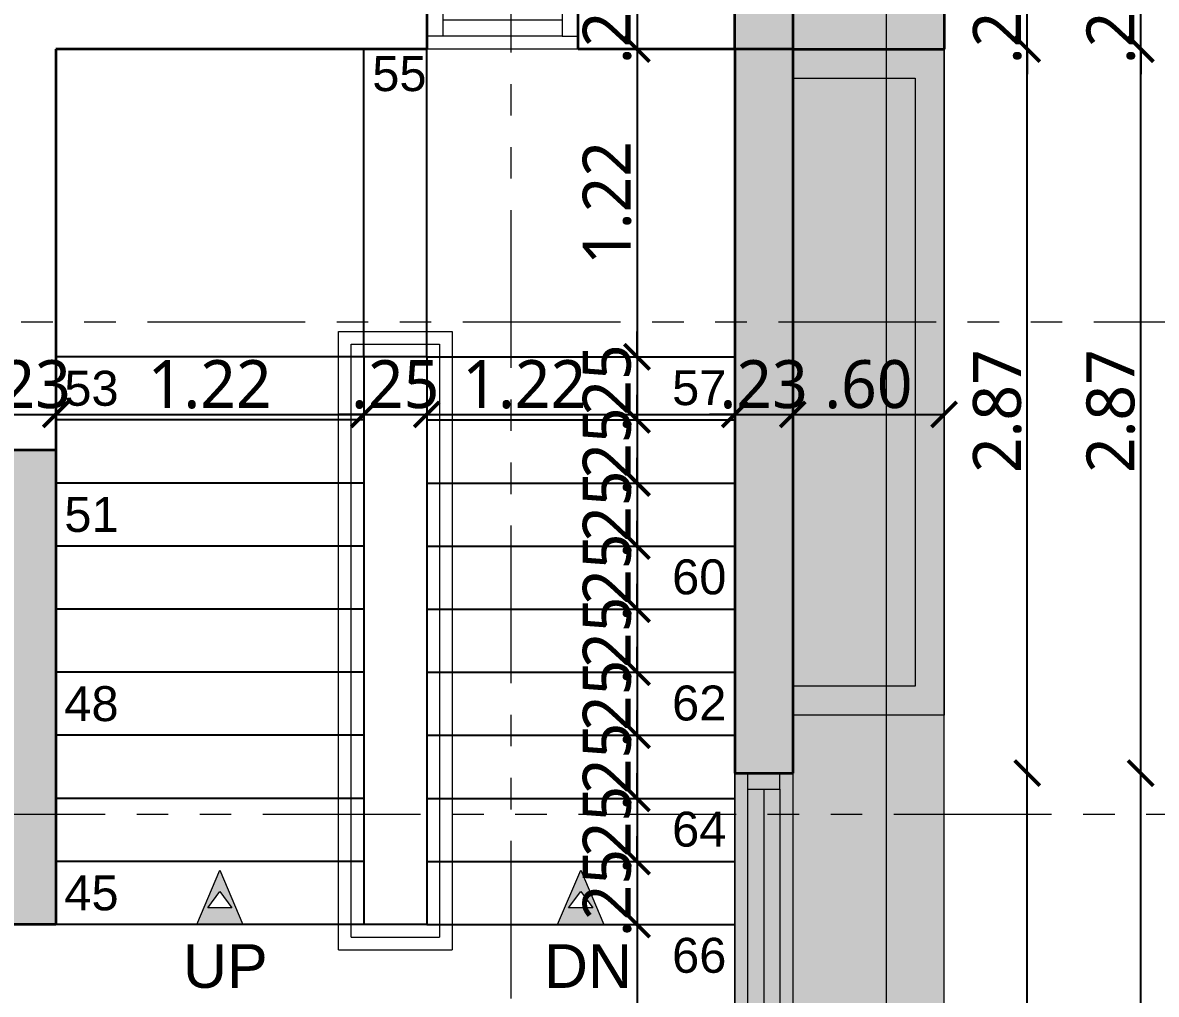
# Model space of a CAD drawing. Extents: x 2450 to 2649, y -7 to 131.
# Drawn here: x 2469.999 to 2474.491, y 62.703 to 66.554 of the extents above; entities that cross this region are included whole.
import ezdxf

# ---------------------------------------------------------------- set-up
doc = ezdxf.new("R2010")
doc.units = 0
doc.header["$MEASUREMENT"] = 0
doc.header["$PDMODE"] = 34
doc.linetypes.add('HIDDEN', pattern=[0.375, 0.25, -0.125])
doc.linetypes.add('PHANTOM2', pattern=[1.25, 0.625, -0.125, 0.125, -0.125, 0.125, -0.125])
for name, color, linetype, lineweight in [('COLUMN', 5, 'Continuous', 35), ('DOOR-WINDOW', 35, 'Continuous', 13), ('DROP', 35, 'Continuous', 13), ('SECTION LINE', 3, 'PHANTOM2', 5), ('stair', 154, 'Continuous', 25), ('terrace-1', 181, 'Continuous', 18), ('TEXT(ROOM)', 240, 'Continuous', 15), ('TEXT-1', 7, 'Continuous', 9), ('WALL', 30, 'Continuous', 35), ('WINDOW-LINE', 25, 'Continuous', 9)]:
    doc.layers.add(name, color=color, linetype=linetype, lineweight=lineweight)
for name, color, linetype, lineweight, true_color in [('COLUMN FILLING', 7, 'Continuous', 9, 0xc0bba0), ('COULMN HATCH', 7, 'Continuous', 13, 0xadadad), ('HEATCH LINTELLVL', 7, 'Continuous', 9, 0xcb95cb), ('R.C.C PROJATION', 7, 'HIDDEN', 13, 0xa32900), ('RAILING', 7, 'Continuous', 5, 0x994d00), ('WORKING DIM', 7, 'Continuous', 15, 0x292929)]:
    doc.layers.add(name, color=color, linetype=linetype, lineweight=lineweight, true_color=true_color)
doc.styles.add('ARIAL', font='arial.ttf')
doc.styles.get("Standard").update_dxf_attribs({"font": 'malgunsl.ttf'})
doc.dimstyles.new('R07', dxfattribs={"dimtxt": 0.19, "dimasz": 0.1, "dimexe": 0.18, "dimexo": 0.0625, "dimgap": 0.02, "dimtad": 1, "dimzin": 4, "dimdsep": 46, "dimtxsty": 'Standard', "dimblk": 'ARCHTICK', "dimcen": 0, "dimse1": 1, "dimse2": 1, "dimclrd": 256, "dimclre": 48, "dimclrt": 256, "dimadec": 0, "dimazin": 0, "dimtm": 1e-09, "dimtfac": 1, "dimtix": 1, "dimtmove": 1, "dimatfit": 3, "dimfxl": 0.18, "dimtolj": 1, "dimtzin": 0, "dimlwe": 15, "dimarcsym": 0})

# ---------------------------------------------------------------- blocks, each defined once
blk = doc.blocks.new('*U41')
at = {"layer": 'WINDOW-LINE'}
for p, q in [((175536.9, -38801.97), (175536.9, -38704.14)), ((175545.9, -38801.97), (175545.9, -38704.14))]:
    blk.add_line(p, q, dxfattribs=at)
at = {"layer": 'WINDOW-LINE', "color": 35, "true_color": 0x9d754d}
for p, q in [((175538.9, -38799.47), (175538.9, -38706.64)), ((175543.9, -38799.47), (175543.9, -38706.64))]:
    blk.add_line(p, q, dxfattribs=at)
at = {"layer": 'WINDOW-LINE', "color": 4, "true_color": 0x24ffff}
blk.add_line((175541.4, -38799.47), (175541.4, -38706.64), dxfattribs=at)
at = {"layer": 'WINDOW-LINE'}
for points in [[(175536.9, -38704.14), (175545.9, -38704.14), (175545.9, -38704.14), (175536.9, -38704.14)], [(175536.9, -38801.97), (175545.9, -38801.97), (175545.9, -38801.97), (175536.9, -38801.97)]]:
    blk.add_lwpolyline(points, close=True, dxfattribs=at)
at = {"layer": 'WINDOW-LINE', "color": 35, "true_color": 0x9d754d}
for points in [[(175538.9, -38704.14), (175543.9, -38704.14), (175543.9, -38706.64), (175538.9, -38706.64)], [(175538.9, -38801.97), (175543.9, -38801.97), (175543.9, -38799.47), (175538.9, -38799.47)]]:
    blk.add_lwpolyline(points, close=True, dxfattribs=at)
blk = doc.blocks.new('EEDFGHBT')
at = {"layer": 'TEXT(ROOM)', "true_color": 0xc7c8ca}
h = blk.add_hatch(color=9, dxfattribs=at)
h.dxf.hatch_style = 1
h.paths.add_polyline_path([(891.3597, 423.2148), (891.3119, 423.1489), (891.4075, 423.1489)], flags=16)
h.paths.add_polyline_path([(891.3597, 423.2988), (891.2682, 423.0833), (891.4512, 423.0833)])
at = {"layer": 'TEXT(ROOM)', "flags": 128}
for points in [[(891.3597, 423.2988), (891.2682, 423.0833), (891.4512, 423.0833)], [(891.3597, 423.2148), (891.3119, 423.1489), (891.4075, 423.1489)]]:
    blk.add_lwpolyline(points, close=True, dxfattribs=at)
blk = doc.blocks.new('*U29')
at = {"layer": 'WINDOW-LINE'}
for p, q in [((175536.9, -38809.01), (175536.9, -38785.53)), ((175545.9, -38809.01), (175545.9, -38785.53))]:
    blk.add_line(p, q, dxfattribs=at)
at = {"layer": 'WINDOW-LINE', "color": 35, "true_color": 0x9d754d}
for p, q in [((175538.9, -38806.51), (175538.9, -38788.03)), ((175543.9, -38806.51), (175543.9, -38788.03))]:
    blk.add_line(p, q, dxfattribs=at)
at = {"layer": 'WINDOW-LINE', "color": 4, "true_color": 0x24ffff}
blk.add_line((175541.4, -38806.51), (175541.4, -38788.03), dxfattribs=at)
at = {"layer": 'WINDOW-LINE'}
for points in [[(175536.9, -38785.53), (175545.9, -38785.53), (175545.9, -38785.53), (175536.9, -38785.53)], [(175536.9, -38809.01), (175545.9, -38809.01), (175545.9, -38809.01), (175536.9, -38809.01)]]:
    blk.add_lwpolyline(points, close=True, dxfattribs=at)
at = {"layer": 'WINDOW-LINE', "color": 35, "true_color": 0x9d754d}
for points in [[(175538.9, -38785.53), (175543.9, -38785.53), (175543.9, -38788.03), (175538.9, -38788.03)], [(175538.9, -38809.01), (175543.9, -38809.01), (175543.9, -38806.51), (175538.9, -38806.51)]]:
    blk.add_lwpolyline(points, close=True, dxfattribs=at)
blk = doc.blocks.new('_ArchTick')
at = {"color": 0, "linetype": 'ByBlock', "const_width": 0.15}
blk.add_lwpolyline([(-0.5, -0.5), (0.5, 0.5)], dxfattribs=at)
blk = doc.blocks.new('*D3901')
at = {"layer": 'DEFPOINTS', "color": 0, "transparency": 16777216}
for p in [(2473.2351, 63.5796), (2473.9793, 63.5796), (2472.9351, 61.0796)]:
    blk.add_point(p, dxfattribs=at)
at = {"layer": 'WORKING DIM', "lineweight": -2, "transparency": 16777216}
blk.add_line((2473.9793, 61.0796), (2473.9793, 63.5796), dxfattribs=at)
at = {"layer": 'WORKING DIM', "lineweight": -2, "transparency": 16777216, "xscale": 0.1, "yscale": 0.1, "zscale": 0.1}
for p, rotation in [((2473.9793, 63.5796), 90), ((2473.9793, 61.0796), 270)]:
    blk.add_blockref('_ArchTick', p, dxfattribs=dict(at, rotation=rotation))
at = {"layer": 'WORKING DIM', "transparency": 16777216, "insert": (2473.861, 62.3296), "char_height": 0.19, "attachment_point": 5, "rotation": 90}
blk.add_mtext('\\A1;2.50', dxfattribs=at)
blk = doc.blocks.new('*D3902')
at = {"layer": 'DEFPOINTS', "color": 0, "transparency": 16777216}
for p in [(2473.3501, 66.4496), (2473.9793, 66.4496), (2473.0501, 63.5796)]:
    blk.add_point(p, dxfattribs=at)
at = {"layer": 'WORKING DIM', "lineweight": -2, "transparency": 16777216}
blk.add_line((2473.9793, 63.5796), (2473.9793, 66.4496), dxfattribs=at)
at = {"layer": 'WORKING DIM', "lineweight": -2, "transparency": 16777216, "xscale": 0.1, "yscale": 0.1, "zscale": 0.1}
for p, rotation in [((2473.9793, 66.4496), 90), ((2473.9793, 63.5796), 270)]:
    blk.add_blockref('_ArchTick', p, dxfattribs=dict(at, rotation=rotation))
at = {"layer": 'WORKING DIM', "transparency": 16777216, "insert": (2473.861, 65.0146), "char_height": 0.19, "attachment_point": 5, "rotation": 90}
blk.add_mtext('\\A1;2.87', dxfattribs=at)
blk = doc.blocks.new('*D3903')
at = {"layer": 'DEFPOINTS', "color": 0, "transparency": 16777216}
for p in [(2473.3501, 66.6796), (2473.9793, 66.6796), (2473.3501, 66.4496)]:
    blk.add_point(p, dxfattribs=at)
at = {"layer": 'WORKING DIM', "lineweight": -2, "transparency": 16777216}
for p, q in [((2473.9793, 66.6796), (2473.9793, 66.7796)), ((2473.9793, 66.4496), (2473.9793, 66.6796)), ((2473.9793, 66.4496), (2473.9793, 66.3496))]:
    blk.add_line(p, q, dxfattribs=at)
at = {"layer": 'WORKING DIM', "lineweight": -2, "transparency": 16777216, "xscale": 0.1, "yscale": 0.1, "zscale": 0.1}
for p, rotation in [((2473.9793, 66.6796), 270), ((2473.9793, 66.4496), 90)]:
    blk.add_blockref('_ArchTick', p, dxfattribs=dict(at, rotation=rotation))
at = {"layer": 'WORKING DIM', "transparency": 16777216, "insert": (2473.861, 66.5646), "char_height": 0.19, "attachment_point": 5, "rotation": 90}
blk.add_mtext('\\A1;.23', dxfattribs=at)
blk = doc.blocks.new('*D3909')
at = {"layer": 'DEFPOINTS', "color": 0, "transparency": 16777216}
for p in [(2473.3501, 66.4496), (2474.429, 66.4496), (2473.0501, 63.5796)]:
    blk.add_point(p, dxfattribs=at)
at = {"layer": 'WORKING DIM', "lineweight": -2, "transparency": 16777216}
blk.add_line((2474.429, 63.5796), (2474.429, 66.4496), dxfattribs=at)
at = {"layer": 'WORKING DIM', "lineweight": -2, "transparency": 16777216, "xscale": 0.1, "yscale": 0.1, "zscale": 0.1}
for p, rotation in [((2474.429, 66.4496), 90), ((2474.429, 63.5796), 270)]:
    blk.add_blockref('_ArchTick', p, dxfattribs=dict(at, rotation=rotation))
at = {"layer": 'WORKING DIM', "transparency": 16777216, "insert": (2474.3107, 65.0146), "char_height": 0.19, "attachment_point": 5, "rotation": 90}
blk.add_mtext('\\A1;2.87', dxfattribs=at)
blk = doc.blocks.new('*D3910')
at = {"layer": 'DEFPOINTS', "color": 0, "transparency": 16777216}
for p in [(2473.3501, 66.6796), (2474.429, 66.6796), (2473.3501, 66.4496)]:
    blk.add_point(p, dxfattribs=at)
at = {"layer": 'WORKING DIM', "lineweight": -2, "transparency": 16777216}
for p, q in [((2474.429, 66.6796), (2474.429, 66.7796)), ((2474.429, 66.4496), (2474.429, 66.6796)), ((2474.429, 66.4496), (2474.429, 66.3496))]:
    blk.add_line(p, q, dxfattribs=at)
at = {"layer": 'WORKING DIM', "lineweight": -2, "transparency": 16777216, "xscale": 0.1, "yscale": 0.1, "zscale": 0.1}
for p, rotation in [((2474.429, 66.6796), 270), ((2474.429, 66.4496), 90)]:
    blk.add_blockref('_ArchTick', p, dxfattribs=dict(at, rotation=rotation))
at = {"layer": 'WORKING DIM', "transparency": 16777216, "insert": (2474.3107, 66.5646), "char_height": 0.19, "attachment_point": 5, "rotation": 90}
blk.add_mtext('\\A1;.23', dxfattribs=at)
blk = doc.blocks.new('*D3913')
at = {"layer": 'DEFPOINTS', "color": 0, "transparency": 16777216}
for p in [(2473.3501, 63.5796), (2474.429, 63.5796), (2473.0501, 61.0796)]:
    blk.add_point(p, dxfattribs=at)
at = {"layer": 'WORKING DIM', "lineweight": -2, "transparency": 16777216}
blk.add_line((2474.429, 61.0796), (2474.429, 63.5796), dxfattribs=at)
at = {"layer": 'WORKING DIM', "lineweight": -2, "transparency": 16777216, "xscale": 0.1, "yscale": 0.1, "zscale": 0.1}
for p, rotation in [((2474.429, 63.5796), 90), ((2474.429, 61.0796), 270)]:
    blk.add_blockref('_ArchTick', p, dxfattribs=dict(at, rotation=rotation))
at = {"layer": 'WORKING DIM', "transparency": 16777216, "insert": (2474.3107, 62.3296), "char_height": 0.19, "attachment_point": 5, "rotation": 90}
blk.add_mtext('\\A1;2.50', dxfattribs=at)
blk = doc.blocks.new('*D4001')
at = {"layer": 'DEFPOINTS', "color": 0, "transparency": 16777216}
for p in [(2472.8201, 66.6796), (2472.4331, 66.4496), (2472.8201, 66.4496)]:
    blk.add_point(p, dxfattribs=at)
at = {"layer": 'WORKING DIM', "lineweight": -2, "transparency": 16777216}
for p, q in [((2472.4331, 66.6796), (2472.4331, 66.7796)), ((2472.4331, 66.6796), (2472.4331, 66.4496)), ((2472.4331, 66.4496), (2472.4331, 66.3496))]:
    blk.add_line(p, q, dxfattribs=at)
at = {"layer": 'WORKING DIM', "lineweight": -2, "transparency": 16777216, "xscale": 0.1, "yscale": 0.1, "zscale": 0.1}
for p, rotation in [((2472.4331, 66.6796), 270), ((2472.4331, 66.4496), 90)]:
    blk.add_blockref('_ArchTick', p, dxfattribs=dict(at, rotation=rotation))
at = {"layer": 'WORKING DIM', "transparency": 16777216, "insert": (2472.3148, 66.5646), "char_height": 0.19, "attachment_point": 5, "rotation": 90}
blk.add_mtext('\\A1;.23', dxfattribs=at)
blk = doc.blocks.new('*D4002')
at = {"layer": 'DEFPOINTS', "color": 0, "transparency": 16777216}
for p in [(2472.8201, 66.4496), (2472.4331, 65.2296), (2472.8201, 65.2296)]:
    blk.add_point(p, dxfattribs=at)
at = {"layer": 'WORKING DIM', "lineweight": -2, "transparency": 16777216}
blk.add_line((2472.4331, 66.4496), (2472.4331, 65.2296), dxfattribs=at)
at = {"layer": 'WORKING DIM', "lineweight": -2, "transparency": 16777216, "xscale": 0.1, "yscale": 0.1, "zscale": 0.1}
for p, rotation in [((2472.4331, 66.4496), 90), ((2472.4331, 65.2296), 270)]:
    blk.add_blockref('_ArchTick', p, dxfattribs=dict(at, rotation=rotation))
at = {"layer": 'WORKING DIM', "transparency": 16777216, "insert": (2472.3146, 65.8396), "char_height": 0.19, "attachment_point": 5, "rotation": 90}
blk.add_mtext('\\A1;1.22', dxfattribs=at)
blk = doc.blocks.new('*D4003')
at = {"layer": 'DEFPOINTS', "color": 0, "transparency": 16777216}
for p in [(2472.8201, 65.2296), (2472.4331, 64.9796), (2472.8201, 64.9796)]:
    blk.add_point(p, dxfattribs=at)
at = {"layer": 'WORKING DIM', "lineweight": -2, "transparency": 16777216}
for p, q in [((2472.4331, 65.2296), (2472.4331, 65.3296)), ((2472.4331, 65.2296), (2472.4331, 64.9796)), ((2472.4331, 64.9796), (2472.4331, 64.8796))]:
    blk.add_line(p, q, dxfattribs=at)
at = {"layer": 'WORKING DIM', "lineweight": -2, "transparency": 16777216, "xscale": 0.1, "yscale": 0.1, "zscale": 0.1}
for p, rotation in [((2472.4331, 65.2296), 270), ((2472.4331, 64.9796), 90)]:
    blk.add_blockref('_ArchTick', p, dxfattribs=dict(at, rotation=rotation))
at = {"layer": 'WORKING DIM', "transparency": 16777216, "insert": (2472.3148, 65.1046), "char_height": 0.19, "attachment_point": 5, "rotation": 90}
blk.add_mtext('\\A1;.25', dxfattribs=at)
blk = doc.blocks.new('*D4004')
at = {"layer": 'DEFPOINTS', "color": 0, "transparency": 16777216}
for p in [(2472.8201, 64.9796), (2472.4331, 64.7296), (2472.8201, 64.7296)]:
    blk.add_point(p, dxfattribs=at)
at = {"layer": 'WORKING DIM', "lineweight": -2, "transparency": 16777216}
for p, q in [((2472.4331, 64.9796), (2472.4331, 65.0796)), ((2472.4331, 64.9796), (2472.4331, 64.7296)), ((2472.4331, 64.7296), (2472.4331, 64.6296))]:
    blk.add_line(p, q, dxfattribs=at)
at = {"layer": 'WORKING DIM', "lineweight": -2, "transparency": 16777216, "xscale": 0.1, "yscale": 0.1, "zscale": 0.1}
for p, rotation in [((2472.4331, 64.9796), 270), ((2472.4331, 64.7296), 90)]:
    blk.add_blockref('_ArchTick', p, dxfattribs=dict(at, rotation=rotation))
at = {"layer": 'WORKING DIM', "transparency": 16777216, "insert": (2472.3148, 64.8546), "char_height": 0.19, "attachment_point": 5, "rotation": 90}
blk.add_mtext('\\A1;.25', dxfattribs=at)
blk = doc.blocks.new('*D4005')
at = {"layer": 'DEFPOINTS', "color": 0, "transparency": 16777216}
for p in [(2472.8201, 64.7296), (2472.4331, 64.4796), (2472.8201, 64.4796)]:
    blk.add_point(p, dxfattribs=at)
at = {"layer": 'WORKING DIM', "lineweight": -2, "transparency": 16777216}
for p, q in [((2472.4331, 64.7296), (2472.4331, 64.8296)), ((2472.4331, 64.7296), (2472.4331, 64.4796)), ((2472.4331, 64.4796), (2472.4331, 64.3796))]:
    blk.add_line(p, q, dxfattribs=at)
at = {"layer": 'WORKING DIM', "lineweight": -2, "transparency": 16777216, "xscale": 0.1, "yscale": 0.1, "zscale": 0.1}
for p, rotation in [((2472.4331, 64.7296), 270), ((2472.4331, 64.4796), 90)]:
    blk.add_blockref('_ArchTick', p, dxfattribs=dict(at, rotation=rotation))
at = {"layer": 'WORKING DIM', "transparency": 16777216, "insert": (2472.3148, 64.6046), "char_height": 0.19, "attachment_point": 5, "rotation": 90}
blk.add_mtext('\\A1;.25', dxfattribs=at)
blk = doc.blocks.new('*D4006')
at = {"layer": 'DEFPOINTS', "color": 0, "transparency": 16777216}
for p in [(2472.8201, 64.4796), (2472.4331, 64.2296), (2472.8201, 64.2296)]:
    blk.add_point(p, dxfattribs=at)
at = {"layer": 'WORKING DIM', "lineweight": -2, "transparency": 16777216}
for p, q in [((2472.4331, 64.4796), (2472.4331, 64.5796)), ((2472.4331, 64.4796), (2472.4331, 64.2296)), ((2472.4331, 64.2296), (2472.4331, 64.1296))]:
    blk.add_line(p, q, dxfattribs=at)
at = {"layer": 'WORKING DIM', "lineweight": -2, "transparency": 16777216, "xscale": 0.1, "yscale": 0.1, "zscale": 0.1}
for p, rotation in [((2472.4331, 64.4796), 270), ((2472.4331, 64.2296), 90)]:
    blk.add_blockref('_ArchTick', p, dxfattribs=dict(at, rotation=rotation))
at = {"layer": 'WORKING DIM', "transparency": 16777216, "insert": (2472.3148, 64.3546), "char_height": 0.19, "attachment_point": 5, "rotation": 90}
blk.add_mtext('\\A1;.25', dxfattribs=at)
blk = doc.blocks.new('*D4007')
at = {"layer": 'DEFPOINTS', "color": 0, "transparency": 16777216}
for p in [(2472.8201, 64.2296), (2472.4331, 63.9796), (2472.8201, 63.9796)]:
    blk.add_point(p, dxfattribs=at)
at = {"layer": 'WORKING DIM', "lineweight": -2, "transparency": 16777216}
for p, q in [((2472.4331, 64.2296), (2472.4331, 64.3296)), ((2472.4331, 64.2296), (2472.4331, 63.9796)), ((2472.4331, 63.9796), (2472.4331, 63.8796))]:
    blk.add_line(p, q, dxfattribs=at)
at = {"layer": 'WORKING DIM', "lineweight": -2, "transparency": 16777216, "xscale": 0.1, "yscale": 0.1, "zscale": 0.1}
for p, rotation in [((2472.4331, 64.2296), 270), ((2472.4331, 63.9796), 90)]:
    blk.add_blockref('_ArchTick', p, dxfattribs=dict(at, rotation=rotation))
at = {"layer": 'WORKING DIM', "transparency": 16777216, "insert": (2472.3148, 64.1046), "char_height": 0.19, "attachment_point": 5, "rotation": 90}
blk.add_mtext('\\A1;.25', dxfattribs=at)
blk = doc.blocks.new('*D4008')
at = {"layer": 'DEFPOINTS', "color": 0, "transparency": 16777216}
for p in [(2472.8201, 63.9796), (2472.4331, 63.7296), (2472.8201, 63.7296)]:
    blk.add_point(p, dxfattribs=at)
at = {"layer": 'WORKING DIM', "lineweight": -2, "transparency": 16777216}
for p, q in [((2472.4331, 63.9796), (2472.4331, 64.0796)), ((2472.4331, 63.9796), (2472.4331, 63.7296)), ((2472.4331, 63.7296), (2472.4331, 63.6296))]:
    blk.add_line(p, q, dxfattribs=at)
at = {"layer": 'WORKING DIM', "lineweight": -2, "transparency": 16777216, "xscale": 0.1, "yscale": 0.1, "zscale": 0.1}
for p, rotation in [((2472.4331, 63.9796), 270), ((2472.4331, 63.7296), 90)]:
    blk.add_blockref('_ArchTick', p, dxfattribs=dict(at, rotation=rotation))
at = {"layer": 'WORKING DIM', "transparency": 16777216, "insert": (2472.3148, 63.8546), "char_height": 0.19, "attachment_point": 5, "rotation": 90}
blk.add_mtext('\\A1;.25', dxfattribs=at)
blk = doc.blocks.new('*D4009')
at = {"layer": 'DEFPOINTS', "color": 0, "transparency": 16777216}
for p in [(2472.8201, 63.7296), (2472.4331, 63.4796), (2472.8201, 63.4796)]:
    blk.add_point(p, dxfattribs=at)
at = {"layer": 'WORKING DIM', "lineweight": -2, "transparency": 16777216}
for p, q in [((2472.4331, 63.7296), (2472.4331, 63.8296)), ((2472.4331, 63.7296), (2472.4331, 63.4796)), ((2472.4331, 63.4796), (2472.4331, 63.3796))]:
    blk.add_line(p, q, dxfattribs=at)
at = {"layer": 'WORKING DIM', "lineweight": -2, "transparency": 16777216, "xscale": 0.1, "yscale": 0.1, "zscale": 0.1}
for p, rotation in [((2472.4331, 63.7296), 270), ((2472.4331, 63.4796), 90)]:
    blk.add_blockref('_ArchTick', p, dxfattribs=dict(at, rotation=rotation))
at = {"layer": 'WORKING DIM', "transparency": 16777216, "insert": (2472.3148, 63.6046), "char_height": 0.19, "attachment_point": 5, "rotation": 90}
blk.add_mtext('\\A1;.25', dxfattribs=at)
blk = doc.blocks.new('*D4010')
at = {"layer": 'DEFPOINTS', "color": 0, "transparency": 16777216}
for p in [(2472.8201, 63.4796), (2472.4331, 63.2296), (2472.8201, 63.2296)]:
    blk.add_point(p, dxfattribs=at)
at = {"layer": 'WORKING DIM', "lineweight": -2, "transparency": 16777216}
for p, q in [((2472.4331, 63.4796), (2472.4331, 63.5796)), ((2472.4331, 63.4796), (2472.4331, 63.2296)), ((2472.4331, 63.2296), (2472.4331, 63.1296))]:
    blk.add_line(p, q, dxfattribs=at)
at = {"layer": 'WORKING DIM', "lineweight": -2, "transparency": 16777216, "xscale": 0.1, "yscale": 0.1, "zscale": 0.1}
for p, rotation in [((2472.4331, 63.4796), 270), ((2472.4331, 63.2296), 90)]:
    blk.add_blockref('_ArchTick', p, dxfattribs=dict(at, rotation=rotation))
at = {"layer": 'WORKING DIM', "transparency": 16777216, "insert": (2472.3148, 63.3546), "char_height": 0.19, "attachment_point": 5, "rotation": 90}
blk.add_mtext('\\A1;.25', dxfattribs=at)
blk = doc.blocks.new('*D4011')
at = {"layer": 'DEFPOINTS', "color": 0, "transparency": 16777216}
for p in [(2472.8201, 63.2296), (2472.4331, 62.9796), (2472.8201, 62.9796)]:
    blk.add_point(p, dxfattribs=at)
at = {"layer": 'WORKING DIM', "lineweight": -2, "transparency": 16777216}
for p, q in [((2472.4331, 63.2296), (2472.4331, 63.3296)), ((2472.4331, 63.2296), (2472.4331, 62.9796)), ((2472.4331, 62.9796), (2472.4331, 62.8796))]:
    blk.add_line(p, q, dxfattribs=at)
at = {"layer": 'WORKING DIM', "lineweight": -2, "transparency": 16777216, "xscale": 0.1, "yscale": 0.1, "zscale": 0.1}
for p, rotation in [((2472.4331, 63.2296), 270), ((2472.4331, 62.9796), 90)]:
    blk.add_blockref('_ArchTick', p, dxfattribs=dict(at, rotation=rotation))
at = {"layer": 'WORKING DIM', "transparency": 16777216, "insert": (2472.3148, 63.1046), "char_height": 0.19, "attachment_point": 5, "rotation": 90}
blk.add_mtext('\\A1;.25', dxfattribs=at)
blk = doc.blocks.new('*D4012')
at = {"layer": 'DEFPOINTS', "color": 0, "transparency": 16777216}
for p in [(2472.8201, 62.9796), (2472.4331, 61.0796), (2472.8201, 61.0796)]:
    blk.add_point(p, dxfattribs=at)
at = {"layer": 'WORKING DIM', "lineweight": -2, "transparency": 16777216}
blk.add_line((2472.4331, 62.9796), (2472.4331, 61.0796), dxfattribs=at)
at = {"layer": 'WORKING DIM', "lineweight": -2, "transparency": 16777216, "xscale": 0.1, "yscale": 0.1, "zscale": 0.1}
for p, rotation in [((2472.4331, 62.9796), 90), ((2472.4331, 61.0796), 270)]:
    blk.add_blockref('_ArchTick', p, dxfattribs=dict(at, rotation=rotation))
at = {"layer": 'WORKING DIM', "transparency": 16777216, "insert": (2472.3142, 62.0296), "char_height": 0.19, "attachment_point": 5, "rotation": 90}
blk.add_mtext('\\A1;1.90', dxfattribs=at)
blk = doc.blocks.new('*D4055')
at = {"layer": 'DEFPOINTS', "color": 0, "transparency": 16777216}
for p in [(2470.1301, 65.0015), (2469.9001, 64.8596), (2470.1301, 64.8596)]:
    blk.add_point(p, dxfattribs=at)
at = {"layer": 'WORKING DIM', "lineweight": -2, "transparency": 16777216}
for p, q in [((2469.9001, 65.0015), (2469.8001, 65.0015)), ((2469.9001, 65.0015), (2470.1301, 65.0015)), ((2470.1301, 65.0015), (2470.2301, 65.0015))]:
    blk.add_line(p, q, dxfattribs=at)
at = {"layer": 'WORKING DIM', "lineweight": -2, "transparency": 16777216, "xscale": 0.1, "yscale": 0.1, "zscale": 0.1}
blk.add_blockref('_ArchTick', (2469.9001, 65.0015), dxfattribs=at)
at = {"layer": 'WORKING DIM', "lineweight": -2, "transparency": 16777216, "xscale": 0.1, "yscale": 0.1, "zscale": 0.1, "rotation": 180}
blk.add_blockref('_ArchTick', (2470.1301, 65.0015), dxfattribs=at)
at = {"layer": 'WORKING DIM', "transparency": 16777216, "insert": (2470.0151, 65.1198), "char_height": 0.19, "attachment_point": 5}
blk.add_mtext('\\A1;.23', dxfattribs=at)
blk = doc.blocks.new('*D4056')
at = {"layer": 'DEFPOINTS', "color": 0, "transparency": 16777216}
for p in [(2471.3501, 65.0015), (2470.1301, 64.8596), (2471.3501, 64.7296)]:
    blk.add_point(p, dxfattribs=at)
at = {"layer": 'WORKING DIM', "lineweight": -2, "transparency": 16777216}
blk.add_line((2470.1301, 65.0015), (2471.3501, 65.0015), dxfattribs=at)
at = {"layer": 'WORKING DIM', "lineweight": -2, "transparency": 16777216, "xscale": 0.1, "yscale": 0.1, "zscale": 0.1, "rotation": 180}
blk.add_blockref('_ArchTick', (2470.1301, 65.0015), dxfattribs=at)
at = {"layer": 'WORKING DIM', "lineweight": -2, "transparency": 16777216, "xscale": 0.1, "yscale": 0.1, "zscale": 0.1}
blk.add_blockref('_ArchTick', (2471.3501, 65.0015), dxfattribs=at)
at = {"layer": 'WORKING DIM', "transparency": 16777216, "insert": (2470.7401, 65.12), "char_height": 0.19, "attachment_point": 5}
blk.add_mtext('\\A1;1.22', dxfattribs=at)
blk = doc.blocks.new('*D4057')
at = {"layer": 'DEFPOINTS', "color": 0, "transparency": 16777216}
for p in [(2471.6001, 65.0015), (2471.3501, 64.7296), (2471.6001, 64.7296)]:
    blk.add_point(p, dxfattribs=at)
at = {"layer": 'WORKING DIM', "lineweight": -2, "transparency": 16777216}
for p, q in [((2471.3501, 65.0015), (2471.2501, 65.0015)), ((2471.3501, 65.0015), (2471.6001, 65.0015)), ((2471.6001, 65.0015), (2471.7001, 65.0015))]:
    blk.add_line(p, q, dxfattribs=at)
at = {"layer": 'WORKING DIM', "lineweight": -2, "transparency": 16777216, "xscale": 0.1, "yscale": 0.1, "zscale": 0.1}
blk.add_blockref('_ArchTick', (2471.3501, 65.0015), dxfattribs=at)
at = {"layer": 'WORKING DIM', "lineweight": -2, "transparency": 16777216, "xscale": 0.1, "yscale": 0.1, "zscale": 0.1, "rotation": 180}
blk.add_blockref('_ArchTick', (2471.6001, 65.0015), dxfattribs=at)
at = {"layer": 'WORKING DIM', "transparency": 16777216, "insert": (2471.4751, 65.1197), "char_height": 0.19, "attachment_point": 5}
blk.add_mtext('\\A1;.25', dxfattribs=at)
blk = doc.blocks.new('*D4058')
at = {"layer": 'DEFPOINTS', "color": 0, "transparency": 16777216}
for p in [(2472.8201, 65.0015), (2471.6001, 64.7296), (2472.8201, 64.7296)]:
    blk.add_point(p, dxfattribs=at)
at = {"layer": 'WORKING DIM', "lineweight": -2, "transparency": 16777216}
blk.add_line((2471.6001, 65.0015), (2472.8201, 65.0015), dxfattribs=at)
at = {"layer": 'WORKING DIM', "lineweight": -2, "transparency": 16777216, "xscale": 0.1, "yscale": 0.1, "zscale": 0.1, "rotation": 180}
blk.add_blockref('_ArchTick', (2471.6001, 65.0015), dxfattribs=at)
at = {"layer": 'WORKING DIM', "lineweight": -2, "transparency": 16777216, "xscale": 0.1, "yscale": 0.1, "zscale": 0.1}
blk.add_blockref('_ArchTick', (2472.8201, 65.0015), dxfattribs=at)
at = {"layer": 'WORKING DIM', "transparency": 16777216, "insert": (2471.9864, 65.12), "char_height": 0.19, "attachment_point": 5}
blk.add_mtext('\\A1;1.22', dxfattribs=at)
blk = doc.blocks.new('*D4059')
at = {"layer": 'DEFPOINTS', "color": 0, "transparency": 16777216}
for p in [(2473.0501, 65.0015), (2472.8201, 64.7296), (2473.0501, 64.7296)]:
    blk.add_point(p, dxfattribs=at)
at = {"layer": 'WORKING DIM', "lineweight": -2, "transparency": 16777216}
for p, q in [((2472.8201, 65.0015), (2472.7201, 65.0015)), ((2472.8201, 65.0015), (2473.0501, 65.0015)), ((2473.0501, 65.0015), (2473.1501, 65.0015))]:
    blk.add_line(p, q, dxfattribs=at)
at = {"layer": 'WORKING DIM', "lineweight": -2, "transparency": 16777216, "xscale": 0.1, "yscale": 0.1, "zscale": 0.1}
blk.add_blockref('_ArchTick', (2472.8201, 65.0015), dxfattribs=at)
at = {"layer": 'WORKING DIM', "lineweight": -2, "transparency": 16777216, "xscale": 0.1, "yscale": 0.1, "zscale": 0.1, "rotation": 180}
blk.add_blockref('_ArchTick', (2473.0501, 65.0015), dxfattribs=at)
at = {"layer": 'WORKING DIM', "transparency": 16777216, "insert": (2472.9351, 65.1198), "char_height": 0.19, "attachment_point": 5}
blk.add_mtext('\\A1;.23', dxfattribs=at)
blk = doc.blocks.new('*D4060')
at = {"layer": 'DEFPOINTS', "color": 0, "transparency": 16777216}
for p in [(2473.6501, 65.0015), (2473.0501, 64.7296), (2473.6501, 64.7296)]:
    blk.add_point(p, dxfattribs=at)
at = {"layer": 'WORKING DIM', "lineweight": -2, "transparency": 16777216}
blk.add_line((2473.0501, 65.0015), (2473.6501, 65.0015), dxfattribs=at)
at = {"layer": 'WORKING DIM', "lineweight": -2, "transparency": 16777216, "xscale": 0.1, "yscale": 0.1, "zscale": 0.1, "rotation": 180}
blk.add_blockref('_ArchTick', (2473.0501, 65.0015), dxfattribs=at)
at = {"layer": 'WORKING DIM', "lineweight": -2, "transparency": 16777216, "xscale": 0.1, "yscale": 0.1, "zscale": 0.1}
blk.add_blockref('_ArchTick', (2473.6501, 65.0015), dxfattribs=at)
at = {"layer": 'WORKING DIM', "transparency": 16777216, "insert": (2473.3501, 65.1198), "char_height": 0.19, "attachment_point": 5}
blk.add_mtext('\\A1;.60', dxfattribs=at)
blk = doc.blocks.new('*D4105')
at = {"layer": 'DEFPOINTS', "color": 0, "transparency": 16777216}
for p in [(2473.0501, 72.9647), (2473.0501, 55.6696), (2474.8238, 55.6696)]:
    blk.add_point(p, dxfattribs=at)
at = {"layer": 'WORKING DIM', "lineweight": -2, "transparency": 16777216}
blk.add_line((2474.8238, 72.9647), (2474.8238, 55.6696), dxfattribs=at)
at = {"layer": 'WORKING DIM', "lineweight": -2, "transparency": 16777216, "xscale": 0.1, "yscale": 0.1, "zscale": 0.1}
for p, rotation in [((2474.8238, 72.9647), 90), ((2474.8238, 55.6696), 270)]:
    blk.add_blockref('_ArchTick', p, dxfattribs=dict(at, rotation=rotation))
at = {"layer": 'WORKING DIM', "transparency": 16777216, "insert": (2474.705, 64.3172), "char_height": 0.19, "attachment_point": 5, "rotation": 90}
blk.add_mtext('\\A1;17.30', dxfattribs=at)

msp = doc.modelspace()

# ---------------------------------------------------------------- hatches: boundary and pattern name
at = {"layer": 'COLUMN FILLING'}
h = msp.add_hatch(color=256, dxfattribs=at)
h.dxf.hatch_style = 1
h.paths.add_polyline_path([(2469.4901, 63.0946), (2469.4901, 62.9796), (2470.1301, 62.9796), (2470.1301, 64.8596), (2468.0201, 64.8596), (2468.0201, 62.9796), (2468.6601, 62.9796), (2468.6601, 63.0946), (2468.2501, 63.0946), (2468.2501, 64.7446), (2469.9001, 64.7446), (2469.9001, 63.0946)])
at = {"layer": 'COULMN HATCH', "ltscale": 0.001}
h = msp.add_hatch(color=256, dxfattribs=at)
h.dxf.hatch_style = 1
h.paths.add_polyline_path([(2468.0201, 70.9396), (2468.0201, 70.4896), (2468.2501, 70.4896), (2468.2501, 70.9396)])
h.paths.add_polyline_path([(2473.0501, 70.1946), (2472.8201, 70.1946), (2472.8201, 70.7196), (2473.0501, 70.7196)])
h.paths.add_polyline_path([(2463.5601, 70.7196), (2463.5601, 70.4896), (2463.0351, 70.4896), (2463.0351, 70.7196)])
h.paths.add_polyline_path([(2460.5928, 71.1596), (2460.8228, 71.1596), (2460.8228, 70.6346), (2460.5928, 70.6346)])
h.paths.add_polyline_path([(2455.1828, 71.4546), (2455.4128, 71.4546), (2455.4128, 70.9296), (2455.1828, 70.9296)])
h.paths.add_polyline_path([(2472.8201, 67.0496), (2473.0501, 67.0496), (2473.0501, 66.4496), (2472.8201, 66.4496)])
h.paths.add_polyline_path([(2467.7201, 66.4496), (2467.7201, 66.6796), (2468.4701, 66.6796), (2468.4701, 66.4496)])
h.paths.add_polyline_path([(2463.1501, 66.4496), (2462.9201, 66.4496), (2462.9201, 67.1996), (2463.1501, 67.1996)])
h.paths.add_polyline_path([(2460.8228, 66.4496), (2460.5928, 66.4496), (2460.5928, 67.1996), (2460.8228, 67.1996)])
h.paths.add_polyline_path([(2455.1828, 66.6796), (2455.4128, 66.6796), (2455.4128, 66.0796), (2455.1828, 66.0796)])
h.paths.add_polyline_path([(2460.8228, 63.8046), (2460.5928, 63.8046), (2460.5928, 64.5546), (2460.8228, 64.5546)])
h.paths.add_polyline_path([(2455.1828, 64.6296), (2455.4128, 64.6296), (2455.4128, 64.1046), (2455.1828, 64.1046)])
h.paths.add_polyline_path([(2460.5928, 60.2246), (2460.8228, 60.2246), (2460.8228, 59.6246), (2460.5928, 59.6246)])
h.paths.add_polyline_path([(2455.7828, 59.8546), (2455.7828, 59.6246), (2455.1828, 59.6246), (2455.1828, 59.8546)])
h.paths.add_polyline_path([(2470.1301, 61.0796), (2470.1301, 60.8496), (2469.5301, 60.8496), (2469.5301, 61.0796)])
h.paths.add_polyline_path([(2465.2201, 61.0796), (2465.2201, 60.8496), (2464.4701, 60.8496), (2464.4701, 61.0796)])
h.paths.add_polyline_path([(2472.8201, 61.0796), (2473.0501, 61.0796), (2473.0501, 60.5546), (2472.8201, 60.5546)])
h.paths.add_polyline_path([(2469.9001, 56.4996), (2470.1301, 56.4996), (2470.1301, 56.2696), (2469.9001, 56.2696)])
h.paths.add_polyline_path([(2464.4701, 56.8696), (2464.7001, 56.8696), (2464.7001, 56.2696), (2464.4701, 56.2696)])
at = {"layer": 'DROP', "true_color": 0xf8f6b0}
h = msp.add_hatch(color=51, dxfattribs=at)
h.dxf.hatch_style = 1
h.paths.add_polyline_path([(2473.4201, 55.8996), (2473.6501, 55.8996), (2473.6501, 70.4897), (2473.4201, 70.4897)])
at = {"layer": 'HEATCH LINTELLVL', "ltscale": 10}
h = msp.add_hatch(dxfattribs=at)
h.set_pattern_fill('CROSS', color=256, scale=0.323835)
h.set_pattern_definition([(0, (273.01962, 143.54124), (0.080958689, 0.080958689), [0.0404793445, -0.1214380335]), (90, (273.03986, 143.521), (-0.080958689, 0.080958689), [0.0404793445, -0.1214380335])])
h.paths.add_polyline_path([(2472.8201, 60.8496), (2473.6501, 61.0796), (2473.6501, 69.9147), (2472.8201, 69.9147)])

# ---------------------------------------------------------------- linework, layer by layer
at = {"layer": 'COLUMN', "ltscale": 10}
for p, q in [((2470.1301, 64.8596), (2468.0201, 64.8596)), ((2470.1301, 64.8596), (2470.1301, 62.9796)), ((2470.1301, 62.9796), (2469.4901, 62.9796))]:
    msp.add_line(p, q, dxfattribs=at)
at = {"layer": 'COLUMN'}
msp.add_lwpolyline([(2472.8201, 67.0496), (2473.0501, 67.0496), (2473.0501, 66.4496), (2472.8201, 66.4496)], close=True, dxfattribs=at)
at = {"layer": 'DROP'}
msp.add_lwpolyline([(2473.4201, 55.8996), (2473.6501, 55.8996), (2473.6501, 70.4897), (2473.4201, 70.4897)], close=True, dxfattribs=at)
at = {"layer": 'HEATCH LINTELLVL', "ltscale": 10}
msp.add_lwpolyline([(2472.8201, 60.8496), (2473.6501, 60.8496), (2473.6501, 69.9147), (2472.8201, 69.9147)], close=True, dxfattribs=at)
at = {"layer": 'R.C.C PROJATION'}
msp.add_line((2473.6501, 60.4796), (2473.6501, 70.4897), dxfattribs=at)
at = {"layer": 'RAILING'}
for p, q in [((2471.2501, 62.8796), (2471.2501, 65.3296)), ((2471.2501, 65.3296), (2471.7001, 65.3296)), ((2471.7001, 65.3296), (2471.7001, 62.8796)), ((2471.3001, 62.9296), (2471.3001, 65.2796)), ((2471.3001, 65.2796), (2471.6501, 65.2796)), ((2471.6501, 65.2796), (2471.6501, 62.9296)), ((2471.3001, 62.9296), (2471.6501, 62.9296)), ((2471.2501, 62.8796), (2471.7001, 62.8796))]:
    msp.add_line(p, q, dxfattribs=at)
at = {"layer": 'SECTION LINE'}
for points in [[(2471.1105, 51.436), (2471.9351, 51.436), (2471.9351, 75.8357), (2471.2183, 75.8357)], [(2477.3681, 66.5509), (2477.3681, 65.3676), (2450.7589, 65.3676), (2450.7589, 66.24)], [(2450.9507, 64.2896), (2450.9507, 63.4168), (2477.4606, 63.4168), (2477.4606, 64.2977)]]:
    msp.add_lwpolyline(points, dxfattribs=at)
at = {"layer": 'stair'}
for p, q in [((2471.3501, 65.2296), (2471.3501, 66.4496)), ((2471.6001, 65.2296), (2471.6001, 66.4496)), ((2471.3501, 65.2296), (2470.1301, 65.2296)), ((2471.6001, 65.2296), (2471.3501, 65.2296)), ((2471.3501, 65.2296), (2471.3501, 62.9796)), ((2471.6001, 65.2296), (2471.6001, 62.9796)), ((2471.6001, 65.2296), (2472.8201, 65.2296)), ((2471.3501, 64.9796), (2470.1301, 64.9796)), ((2471.6001, 64.9796), (2472.8201, 64.9796)), ((2471.3501, 64.7296), (2470.1301, 64.7296)), ((2471.6001, 64.7296), (2472.8201, 64.7296)), ((2471.3501, 64.4796), (2470.1301, 64.4796)), ((2471.6001, 64.4796), (2472.8201, 64.4796)), ((2471.3501, 64.2296), (2470.1301, 64.2296)), ((2471.6001, 64.2296), (2472.8201, 64.2296)), ((2471.3501, 63.9796), (2470.1301, 63.9796)), ((2471.6001, 63.9796), (2472.8201, 63.9796)), ((2471.3501, 63.7296), (2470.1301, 63.7296)), ((2471.6001, 63.7296), (2472.8201, 63.7296)), ((2471.3501, 63.4796), (2470.1301, 63.4796)), ((2471.6001, 63.4796), (2472.8201, 63.4796)), ((2471.3501, 63.2296), (2470.1301, 63.2296)), ((2471.6001, 63.2296), (2472.8201, 63.2296)), ((2471.3501, 62.9796), (2470.1301, 62.9796)), ((2471.6001, 62.9796), (2471.3501, 62.9796)), ((2471.6001, 62.9796), (2472.8201, 62.9796))]:
    msp.add_line(p, q, dxfattribs=at)
at = {"layer": 'terrace-1'}
for points in [[(2473.0501, 66.4496), (2473.6501, 66.4496), (2473.6501, 63.8096), (2473.0501, 63.8096)], [(2473.0501, 66.3346), (2473.5351, 66.3346), (2473.5351, 63.9246), (2473.0501, 63.9246)]]:
    msp.add_lwpolyline(points, close=True, dxfattribs=at)
at = {"layer": 'WALL'}
for p, q in [((2471.6001, 66.6796), (2471.6001, 66.4496)), ((2472.2001, 66.4497), (2472.2001, 66.6796)), ((2473.6501, 66.6796), (2473.6501, 66.4496)), ((2471.6001, 66.4496), (2470.1301, 66.4496)), ((2470.1301, 66.4496), (2470.1301, 64.8596)), ((2472.8201, 66.4496), (2472.2001, 66.4496)), ((2472.8201, 66.4496), (2472.8201, 63.5796)), ((2473.0501, 66.4496), (2473.0501, 63.5796)), ((2473.0501, 66.4496), (2473.6501, 66.4496)), ((2472.8201, 63.5796), (2473.0501, 63.5796))]:
    msp.add_line(p, q, dxfattribs=at)

# ---------------------------------------------------------------- block references
at = {"layer": 'DOOR-WINDOW', "xscale": 0.02555555555552771, "yscale": 0.02555555555552771, "zscale": 0.02555555555552771}
for name, p, rotation in [('*U29', (1480.4143, -4419.4933), 89.99999999999997), ('*U41', (6958.993, -928.0262), 180)]:
    msp.add_blockref(name, p, dxfattribs=dict(at, rotation=rotation))
at = {"layer": 'TEXT(ROOM)', "ltscale": 20, "xscale": -1}
for p in [(3362.1398, -360.1037), (3363.5698, -360.1037)]:
    msp.add_blockref('EEDFGHBT', p, dxfattribs=at)

# ---------------------------------------------------------------- texts
at = {"layer": 'TEXT-1', "color": 11, "ltscale": 10, "true_color": 0xf27172, "char_height": 0.13849, "width": 0.080039, "attachment_point": 1, "style": 'ARIAL'}
for s, insert in [('\\A1;55', (2471.384, 66.4215)), ('\\A1;53', (2470.164, 65.1743)), ('\\A1;57', (2472.5721, 65.1768)), ('\\A1;51', (2470.164, 64.6743)), ('\\A1;60', (2472.5721, 64.4268)), ('\\A1;48', (2470.164, 63.9243)), ('\\A1;62', (2472.5721, 63.9268)), ('\\A1;64', (2472.5721, 63.4268)), ('\\A1;45', (2470.164, 63.1743)), ('\\A1;66', (2472.5721, 62.9268))]:
    msp.add_mtext(s, dxfattribs=dict(at, insert=insert))
at = {"layer": 'TEXT-1', "color": 18, "ltscale": 10, "true_color": 0x000000, "char_height": 0.17311, "width": 1.175205, "attachment_point": 1, "style": 'ARIAL'}
for s, insert in [('\\A1;UP', (2470.6341, 62.9016)), ('\\A1;DN', (2472.0641, 62.9016))]:
    msp.add_mtext(s, dxfattribs=dict(at, insert=insert))

# ---------------------------------------------------------------- dimensions: what is measured, and where the dimension line sits
at = {"layer": 'WORKING DIM'}
for base, p1, p2, picture, middle in [((2474.8238, 55.6696), (2473.0501, 72.9647), (2473.0501, 55.6696), '*D4105', (2474.705, 64.3172)), ((2472.4331, 66.4496), (2472.8201, 66.6796), (2472.8201, 66.4496), '*D4001', (2472.3148, 66.5646)), ((2473.9793, 66.6796), (2473.3501, 66.4496), (2473.3501, 66.6796), '*D3903', (2473.861, 66.5646)), ((2474.429, 66.6796), (2473.3501, 66.4496), (2473.3501, 66.6796), '*D3910', (2474.3107, 66.5646)), ((2472.4331, 65.2296), (2472.8201, 66.4496), (2472.8201, 65.2296), '*D4002', (2472.3146, 65.8396)), ((2473.9793, 66.4496), (2473.0501, 63.5796), (2473.3501, 66.4496), '*D3902', (2473.861, 65.0146)), ((2474.429, 66.4496), (2473.0501, 63.5796), (2473.3501, 66.4496), '*D3909', (2474.3107, 65.0146)), ((2472.4331, 64.9796), (2472.8201, 65.2296), (2472.8201, 64.9796), '*D4003', (2472.3148, 65.1046)), ((2472.4331, 64.7296), (2472.8201, 64.9796), (2472.8201, 64.7296), '*D4004', (2472.3148, 64.8546)), ((2472.4331, 64.4796), (2472.8201, 64.7296), (2472.8201, 64.4796), '*D4005', (2472.3148, 64.6046)), ((2472.4331, 64.2296), (2472.8201, 64.4796), (2472.8201, 64.2296), '*D4006', (2472.3148, 64.3546)), ((2472.4331, 63.9796), (2472.8201, 64.2296), (2472.8201, 63.9796), '*D4007', (2472.3148, 64.1046)), ((2472.4331, 63.7296), (2472.8201, 63.9796), (2472.8201, 63.7296), '*D4008', (2472.3148, 63.8546)), ((2472.4331, 63.4796), (2472.8201, 63.7296), (2472.8201, 63.4796), '*D4009', (2472.3148, 63.6046)), ((2473.9793, 63.5796), (2472.9351, 61.0796), (2473.2351, 63.5796), '*D3901', (2473.861, 62.3296)), ((2474.429, 63.5796), (2473.0501, 61.0796), (2473.3501, 63.5796), '*D3913', (2474.3107, 62.3296)), ((2472.4331, 63.2296), (2472.8201, 63.4796), (2472.8201, 63.2296), '*D4010', (2472.3148, 63.3546)), ((2472.4331, 62.9796), (2472.8201, 63.2296), (2472.8201, 62.9796), '*D4011', (2472.3148, 63.1046)), ((2472.4331, 61.0796), (2472.8201, 62.9796), (2472.8201, 61.0796), '*D4012', (2472.3142, 62.0296))]:
    dim = msp.add_linear_dim(base=base, p1=p1, p2=p2, angle=90, dimstyle='R07', override={"dimpost": '\\X'}, dxfattribs=at)
    dim.commit()
    dim.dimension.update_dxf_attribs({"geometry": picture, "text_midpoint": middle})
for base, p1, p2, picture, middle in [((2470.1301, 65.0015), (2469.9001, 64.8596), (2470.1301, 64.8596), '*D4055', (2470.0151, 65.1198)), ((2471.3501, 65.0015), (2470.1301, 64.8596), (2471.3501, 64.7296), '*D4056', (2470.7401, 65.12)), ((2471.6001, 65.0015), (2471.3501, 64.7296), (2471.6001, 64.7296), '*D4057', (2471.4751, 65.1197)), ((2473.0501, 65.0015), (2472.8201, 64.7296), (2473.0501, 64.7296), '*D4059', (2472.9351, 65.1198)), ((2473.6501, 65.0015), (2473.0501, 64.7296), (2473.6501, 64.7296), '*D4060', (2473.3501, 65.1198))]:
    dim = msp.add_linear_dim(base=base, p1=p1, p2=p2, dimstyle='R07', override={"dimpost": '\\X'}, dxfattribs=at)
    dim.commit()
    dim.dimension.update_dxf_attribs({"geometry": picture, "text_midpoint": middle})
dim = msp.add_linear_dim(base=(2472.8201, 65.0015), p1=(2471.6001, 64.7296), p2=(2472.8201, 64.7296), dimstyle='R07', override={"dimpost": '\\X'}, dxfattribs=at)
dim.commit()
dim.dimension.update_dxf_attribs({"geometry": '*D4058', "text_midpoint": (2471.9864, 65.0015), "dimtype": 160})

doc.saveas('drawing.dxf')
